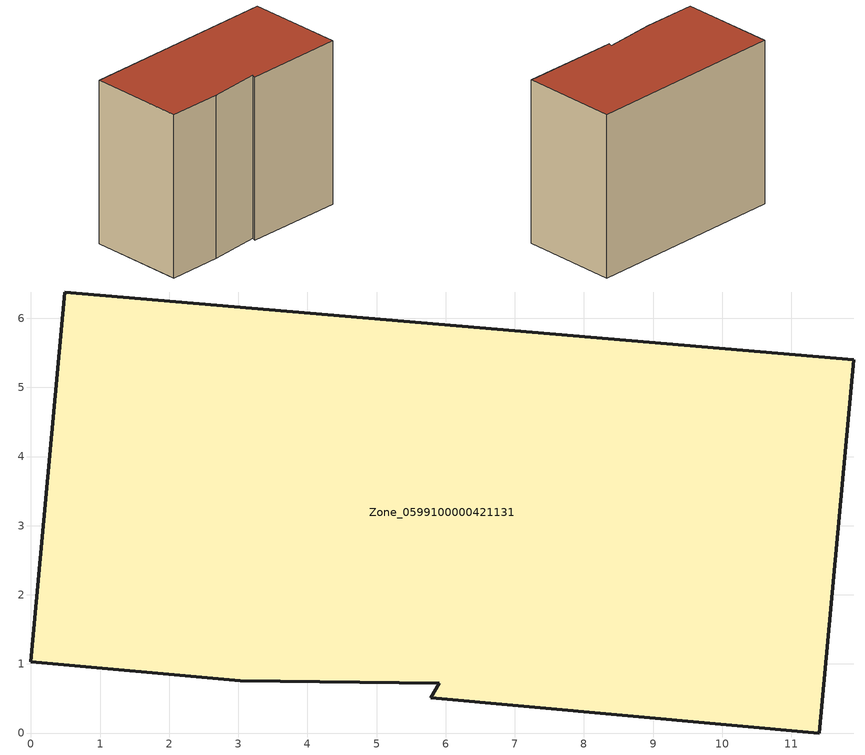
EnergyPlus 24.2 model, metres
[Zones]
Zone_0599100000421131
 floor ground (C_G): 0.49,6.38 11.9,5.4 11.41,0 5.79,0.51 5.91,0.72 3.03,0.76 0,1.03 z0
 wall outside (C_F): 11.9,5.4 0.49,6.38 0,1.03 3.03,0.76 5.91,0.72 5.79,0.51 11.41,0 11.9,5.4 z0:9.36
 roof outside (C_R): 3.03,0.76 5.91,0.72 5.79,0.51 11.41,0 11.9,5.4 0.49,6.38 0,1.03 z9.36
[BUILDING]
Pand.0599100000421131: North Axis=0; Terrain=City; Loads Convergence Tolerance Value=0.04; Temperature Convergence Tolerance Value=0.4; Solar Distribution=FullExterior; Maximum Number of Warmup Days=25; Minimum Number of Warmup Days=1
[Site:Location]
Rotterdam.The.Hague.AP_ZH_NLD Design_Conditions: Latitude=51.96; Longitude=4.45; Time Zone=1; Elevation=-4.5
[SITE:GROUNDTEMPERATURE:BUILDINGSURFACE]
18, 18, 18, 18, 18, 18, 18, 18, 18, 18, 18, 18
[MATERIAL] Thermal Absorptance=0.9; Solar Absorptance=0.7; Visible Absorptance=0.7
Name | Roughness | Thickness | Conductivity | Density | Specific Heat
G.TC.2006-2014 | MediumSmooth | 0.15 | 0.06 | 540 | 1210
F.TC.2006-2014 | Rough | 0.3 | 0.12 | 1920 | 840
R.TC.2006-2014 | MediumRough | 0.2 | 0.08 | 1500 | 1000
[CONSTRUCTION]
C_G: G.TC.2006-2014
C_F: F.TC.2006-2014
C_R: R.TC.2006-2014
[ZONE]
Zone_0599100000421131: Type=1; Multiplier=1; Ceiling Height=Autocalculate; Volume=Autocalculate; Floor Area=autocalculate; Part of Total Floor Area=Yes
[ZONEINFILTRATION:DESIGNFLOWRATE]
Infil_Zone_0599100000421131: Zone or ZoneList or Space or SpaceList=Zone_0599100000421131; Schedule=AlwaysOn; Design Flow Rate Calculation Method=Flow/Area; Flow Rate per Floor Area=0.0015; Constant Term Coefficient=1; Temperature Term Coefficient=0; Velocity Term Coefficient=0; Velocity Squared Term Coefficient=0
[HVACTEMPLATE:ZONE:IDEALLOADSAIRSYSTEM]
Zone_0599100000421131: Maximum Heating Supply Air Temperature=50; Minimum Cooling Supply Air Temperature=13; Maximum Heating Supply Air Humidity Ratio=0.0156; Minimum Cooling Supply Air Humidity Ratio=0.0077; Heating Limit=NoLimit; Cooling Limit=NoLimit; Dehumidification Control Type=ConstantSensibleHeatRatio; Cooling Sensible Heat Ratio=0.7; Dehumidification Setpoint=60; Humidification Control Type=None; Humidification Setpoint=30; Outdoor Air Method=None; Outdoor Air Flow Rate per Person=0.00944; Outdoor Air Flow Rate per Zone Floor Area=0; Outdoor Air Flow Rate per Zone=0; Demand Controlled Ventilation Type=None; Outdoor Air Economizer Type=NoEconomizer; Heat Recovery Type=None; Sensible Heat Recovery Effectiveness=0.7; Latent Heat Recovery Effectiveness=0.65
[ZONECONTROL:THERMOSTAT]
ThermostatControl_Zone_0599100000421131: Zone or ZoneList=Zone_0599100000421131; Control Type Schedule=DualSetpointControlType; Control 1=Thermostat_Zone_0599100000421131; Temperature Difference Between Cutout And Setpoint=0
[THERMOSTATSETPOINT:DUALSETPOINT]
Thermostat_Zone_0599100000421131: Heating Setpoint Temperature Schedule=HeatingSetpoint_Zone_0599100000421131; Cooling Setpoint Temperature Schedule=CoolingSetpoint_Zone_0599100000421131
[SCHEDULE:COMPACT]
HeatingSetpoint_Zone_0599100000421131: Through: 12/31, For: AllDays, Until: 24:00, 21
CoolingSetpoint_Zone_0599100000421131: Through: 12/31, For: AllDays, Until: 24:00, 24
DualSetpointControlType: Through: 12/31, For: AllDays, Until: 24:00, 4
AlwaysOn: Through: 12/31, For: AllDays, Until: 24:00, 1
